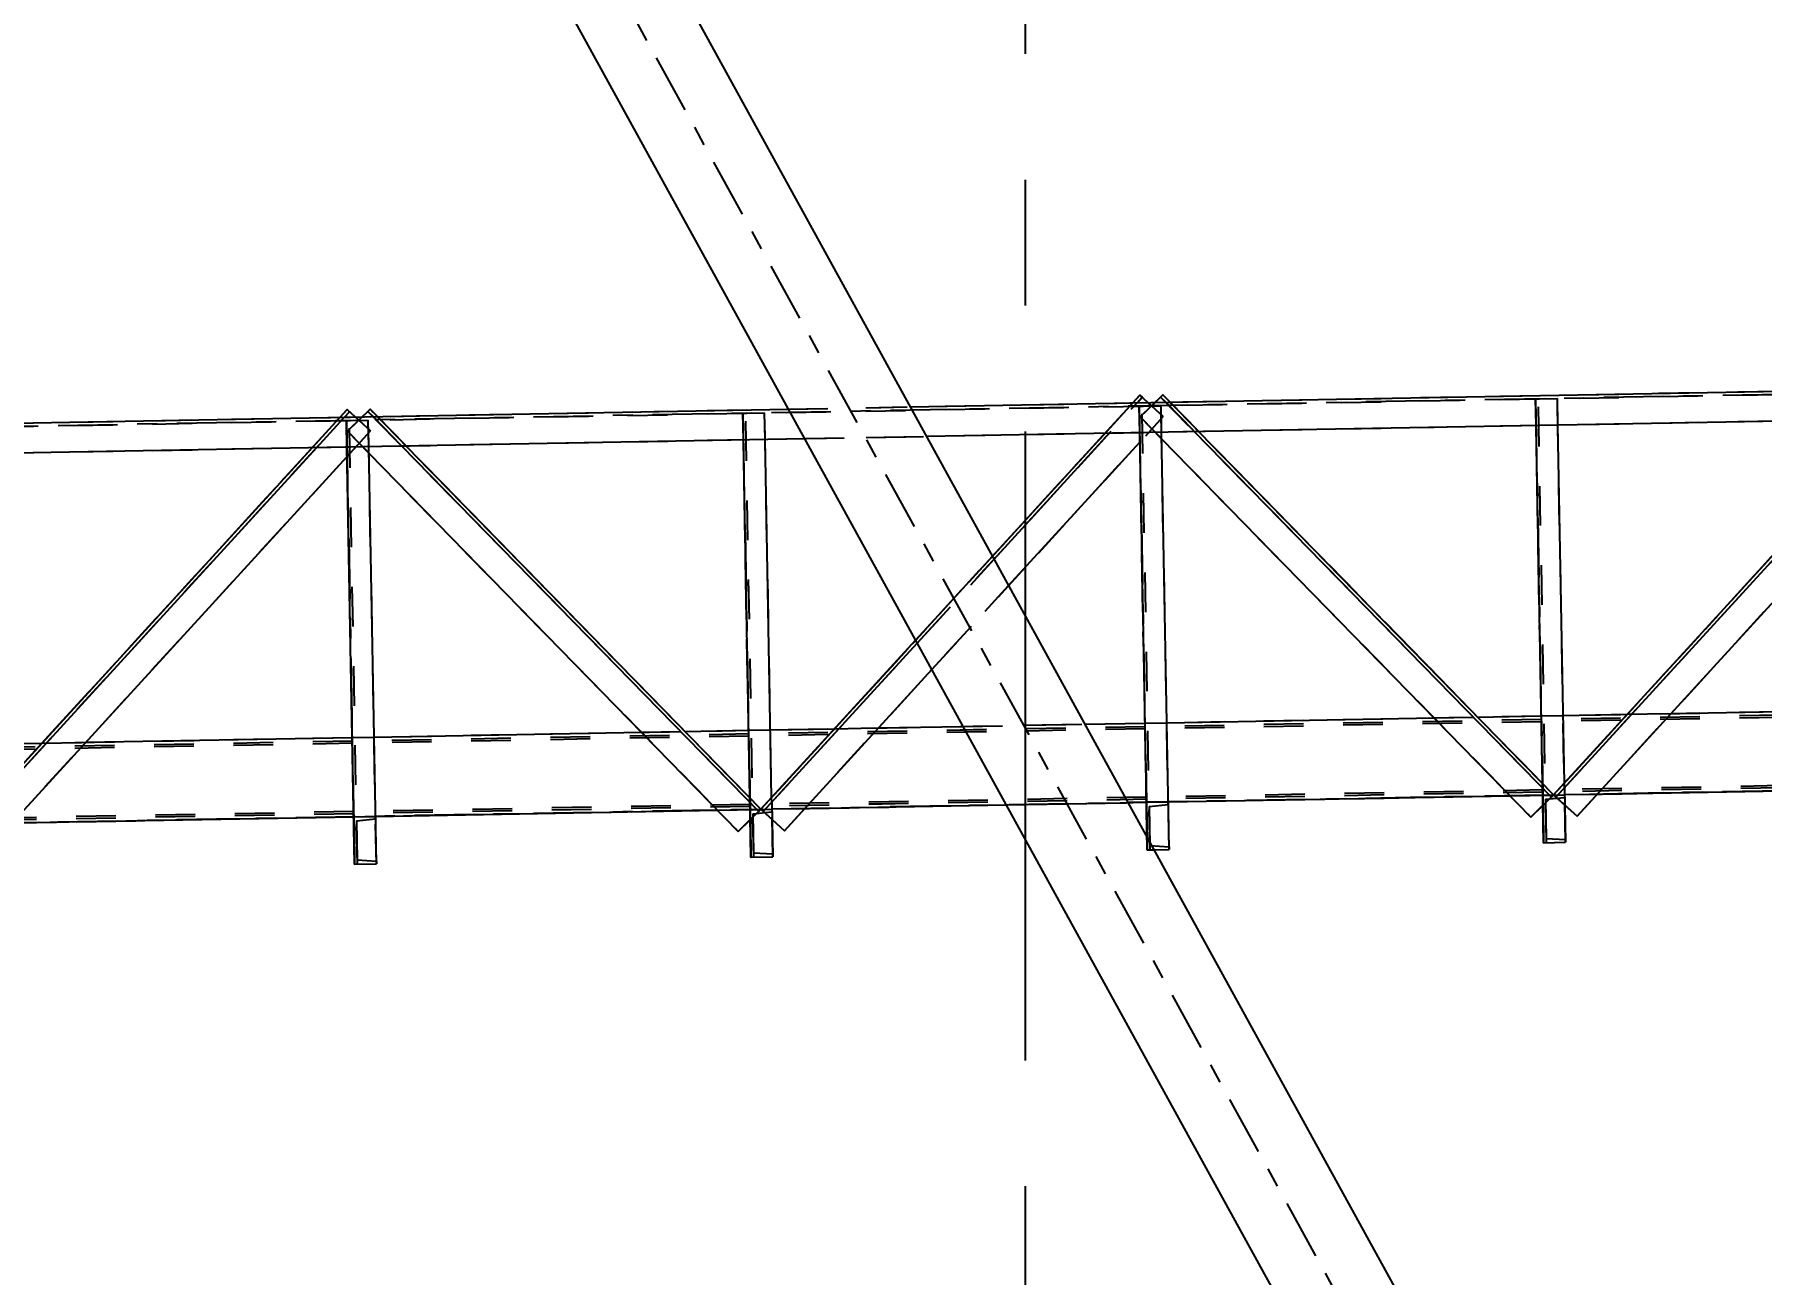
# Model space of a CAD drawing. Header units: millimetres. Extents: x 2368 to 8313, y 7493 to 11698.
# Drawn here: x 6364.6 to 6451.7, y 11252.3 to 11314.9 of the extents above; entities that cross this region are included whole.
import ezdxf

# ---------------------------------------------------------------- set-up
doc = ezdxf.new("R2010")
doc.units = ezdxf.units.MM
for name, pattern in [('CENTER', [50.8, 31.75, -6.35, 6.35, -6.35]), ('XKITLINE00', [0]), ('XKITLINE02', [4, 2, -2]), ('XKITLINE03', [6, 3, -1, 1, -1])]:
    doc.linetypes.add(name, pattern=pattern)
doc.styles.add('ROMANS', font='romans.shx')
doc.dimstyles.new('MD300', dxfattribs={"dimtxt": 2.5, "dimasz": 2.5, "dimexe": 1, "dimexo": 1, "dimgap": 0.5, "dimtad": 1, "dimdec": 1, "dimlfac": 50, "dimrnd": 0.5, "dimdsep": 46, "dimtxsty": 'ROMANS', "dimcen": 1, "dimclrd": 146, "dimclre": 146, "dimclrt": 30, "dimadec": 1, "dimazin": 2, "dimtfac": 1, "dimtdec": 1, "dimtmove": 0, "dimatfit": 1, "dimfxl": 1, "dimtolj": 1, "dimtzin": 0, "dimlwd": -1, "dimlwe": -1, "dimarcsym": 0})

# ---------------------------------------------------------------- blocks, each defined once
blk = doc.blocks.new('*D31')
at = {"color": 146, "transparency": 16777216}
for p, q in [((6524.588, 11276.547), (6524.588, 10991.038)), ((6189.043, 11249.201), (6189.043, 10991.038)), ((6191.543, 10992.038), (6522.088, 10992.038))]:
    blk.add_line(p, q, dxfattribs=at)
for points in [[(6191.543, 10992.455), (6191.543, 10991.621), (6189.043, 10992.038)], [(6522.088, 10992.455), (6522.088, 10991.621), (6524.588, 10992.038)]]:
    blk.add_solid(points, dxfattribs=at)
at = {"layer": 'Defpoints', "color": 0, "transparency": 16777216}
for p in [(6524.588, 11277.547), (6189.043, 11250.201), (6524.588, 10992.038)]:
    blk.add_point(p, dxfattribs=at)
at = {"color": 30, "transparency": 16777216, "insert": (6356.815, 10993.788), "char_height": 2.5, "attachment_point": 5, "style": 'ROMANS'}
blk.add_mtext('\\A1;16777', dxfattribs=at)
blk = doc.blocks.new('*D37')
at = {"color": 146, "transparency": 16777216}
for p, q in [((6544.584, 11276.27), (6544.584, 10979.265)), ((5216.588, 11053.98), (5216.588, 10979.265)), ((5219.088, 10980.265), (6542.084, 10980.265))]:
    blk.add_line(p, q, dxfattribs=at)
for points in [[(5219.088, 10980.681), (5219.088, 10979.848), (5216.588, 10980.265)], [(6542.084, 10980.681), (6542.084, 10979.848), (6544.584, 10980.265)]]:
    blk.add_solid(points, dxfattribs=at)
at = {"layer": 'Defpoints', "color": 0, "transparency": 16777216}
for p in [(6544.584, 11277.27), (5216.588, 11054.98), (6544.584, 10980.265)]:
    blk.add_point(p, dxfattribs=at)
at = {"color": 30, "transparency": 16777216, "insert": (5880.586, 10982.015), "char_height": 2.5, "attachment_point": 5, "style": 'ROMANS'}
blk.add_mtext('\\A1;66400', dxfattribs=at)
blk = doc.blocks.new('*D38')
at = {"color": 146, "transparency": 16777216}
for p, q in [((3888.584, 11276.27), (3888.584, 10968.162)), ((6544.588, 11276.271), (6544.588, 10968.162)), ((6542.088, 10969.162), (3891.084, 10969.162))]:
    blk.add_line(p, q, dxfattribs=at)
for points in [[(3891.084, 10969.579), (3891.084, 10968.745), (3888.584, 10969.162)], [(6542.088, 10969.579), (6542.088, 10968.745), (6544.588, 10969.162)]]:
    blk.add_solid(points, dxfattribs=at)
at = {"layer": 'Defpoints', "color": 0, "transparency": 16777216}
for p in [(3888.584, 11277.27), (6544.588, 11277.271), (3888.584, 10969.162)]:
    blk.add_point(p, dxfattribs=at)
at = {"color": 30, "transparency": 16777216, "insert": (5216.586, 10970.912), "char_height": 2.5, "attachment_point": 5, "style": 'ROMANS'}
blk.add_mtext('\\A1;132800', dxfattribs=at)

msp = doc.modelspace()

# ---------------------------------------------------------------- linework, layer by layer
at = {"color": 6, "linetype": 'CENTER'}
msp.add_line((6414.5882, 10907.5139), (6414.5882, 11495.735), dxfattribs=at)
at = {"color": 8, "linetype": 'XKITLINE03'}
for q in [(6364.5881, 11370.7429), (6364.5882, 11370.7429)]:
    msp.add_line((6446.5882, 11221.7207), q, dxfattribs=at)
at = {"color": 8, "linetype": 'XKITLINE00'}
for p, q in [((6380.7373, 11347.0387), (6442.1485, 11235.4334)), ((6375.9476, 11344.4548), (6437.3588, 11232.8495))]:
    msp.add_line(p, q, dxfattribs=at)
at = {"color": 1, "linetype": 'XKITLINE03'}
for p, q in [((6482.7541, 11297.2743), (6269.8776, 11293.4038)), ((6482.7541, 11297.2743), (6269.8776, 11293.4038)), ((6441.2318, 11276.5162), (6460.345, 11297.4176)), ((6460.345, 11297.4176), (6441.2318, 11276.5162)), ((6401.2384, 11275.789), (6420.3516, 11296.6904)), ((6420.3516, 11296.6904), (6401.2385, 11275.789)), ((6421.5141, 11296.7093), (6441.2318, 11276.5162)), ((6441.2319, 11276.5162), (6421.5142, 11296.7093)), ((6440.7255, 11274.1066), (6440.3184, 11296.5029)), ((6440.3184, 11296.5029), (6440.7255, 11274.1066)), ((6361.245, 11275.0641), (6380.3577, 11295.966)), ((6380.3577, 11295.966), (6361.245, 11275.0641)), ((6380.7355, 11273.0185), (6380.3277, 11295.4148)), ((6380.3277, 11295.4148), (6380.7355, 11273.0185)), ((6381.5202, 11295.9848), (6401.2384, 11275.789)), ((6401.2385, 11275.789), (6381.5202, 11295.9848)), ((6400.7322, 11273.3794), (6400.325, 11295.7757)), ((6400.325, 11295.7757), (6400.7322, 11273.3794)), ((6420.7289, 11273.743), (6420.3217, 11296.1393)), ((6420.3217, 11296.1393), (6420.7289, 11273.743)), ((6482.7459, 11277.2709), (6270.7109, 11273.4162)), ((6270.7109, 11273.4162), (6482.7459, 11277.2709)), ((6420.6852, 11276.1426), (6420.6852, 11276.1426)), ((6440.6819, 11276.5062), (6440.6819, 11276.5062)), ((6380.6918, 11275.4181), (6380.6918, 11275.4181)), ((6400.6885, 11275.779), (6400.6885, 11275.779))]:
    msp.add_line(p, q, dxfattribs=at)
at = {"color": 3, "linetype": 'XKITLINE02'}
for p, q in [((6270.5483, 11293.586), (6482.5725, 11297.441)), ((6270.5499, 11293.4161), (6482.574, 11297.271)), ((6270.5499, 11293.416), (6482.574, 11297.271)), ((6441.2318, 11276.5162), (6460.345, 11297.4176)), ((6441.3499, 11276.4082), (6460.4631, 11297.3096)), ((6401.2385, 11275.789), (6420.3516, 11296.6904)), ((6401.3565, 11275.6811), (6420.4697, 11296.5825)), ((6409.0379, 11284.3183), (6419.9976, 11296.3033)), ((6409.1194, 11284.1702), (6420.218, 11296.3073)), ((6420.3516, 11296.6904), (6420.4697, 11296.5825)), ((6420.3516, 11296.6904), (6421.5324, 11295.6107)), ((6420.3694, 11295.5915), (6421.5142, 11296.7093)), ((6420.3694, 11295.5915), (6421.1192, 11296.3237)), ((6420.7598, 11296.3171), (6421.5323, 11295.6107)), ((6421.3997, 11296.5975), (6421.5141, 11296.7093)), ((6421.3997, 11296.5975), (6441.1174, 11276.4044)), ((6421.5142, 11296.7093), (6441.2319, 11276.5162)), ((6421.6575, 11296.3335), (6423.0968, 11294.8594)), ((6421.8772, 11296.3375), (6423.3166, 11294.8634)), ((6440.3184, 11296.5029), (6441.4182, 11296.5229)), ((6440.3184, 11296.5029), (6441.4182, 11296.5229)), ((6440.3425, 11295.1729), (6440.3184, 11296.5029)), ((6440.7255, 11274.1066), (6440.3184, 11296.5029)), ((6440.8655, 11274.1091), (6440.4583, 11296.5054)), ((6440.8655, 11274.1091), (6440.4583, 11296.5054)), ((6441.4424, 11295.1929), (6441.4182, 11296.5229)), ((6441.8254, 11274.1266), (6441.4182, 11296.5229)), ((6442.4126, 11275.4364), (6461.5257, 11296.3379)), ((6270.5621, 11292.086), (6482.5861, 11295.941)), ((6361.245, 11275.0641), (6380.3577, 11295.966)), ((6361.3631, 11274.9561), (6380.4758, 11295.858)), ((6378.6061, 11294.0505), (6380.0011, 11295.5761)), ((6378.8266, 11294.0545), (6380.2216, 11295.5801)), ((6380.3277, 11295.4148), (6381.4276, 11295.4348)), ((6380.3277, 11295.4148), (6381.4276, 11295.4348)), ((6380.352, 11294.0822), (6380.3277, 11295.4148)), ((6380.7355, 11273.0185), (6380.3277, 11295.4148)), ((6380.3577, 11295.966), (6380.4757, 11295.858)), ((6380.3577, 11295.966), (6381.5385, 11294.8863)), ((6380.3754, 11294.8671), (6381.5202, 11295.9848)), ((6380.3754, 11294.8671), (6381.1224, 11295.5965)), ((6380.8755, 11273.0211), (6380.4677, 11295.4174)), ((6380.8755, 11273.0211), (6380.4677, 11295.4174)), ((6380.7688, 11295.59), (6381.5384, 11294.8863)), ((6381.4057, 11295.8731), (6381.5202, 11295.9848)), ((6381.4057, 11295.8731), (6401.124, 11275.6772)), ((6381.4518, 11294.1022), (6381.4276, 11295.4348)), ((6381.8353, 11273.0386), (6381.4276, 11295.4348)), ((6381.5202, 11295.9848), (6401.2385, 11275.789)), ((6381.6661, 11295.6064), (6383.1053, 11294.1323)), ((6381.8858, 11295.6103), (6383.3251, 11294.1363)), ((6400.325, 11295.7757), (6401.4248, 11295.7957)), ((6400.325, 11295.7757), (6401.4248, 11295.7957)), ((6400.3491, 11294.4458), (6400.325, 11295.7757)), ((6400.7322, 11273.3794), (6400.325, 11295.7757)), ((6400.8721, 11273.382), (6400.4649, 11295.7783)), ((6400.8721, 11273.382), (6400.4649, 11295.7783)), ((6401.449, 11294.4658), (6401.4248, 11295.7957)), ((6401.832, 11273.3994), (6401.4248, 11295.7957)), ((6402.4192, 11274.7093), (6421.5324, 11295.6107)), ((6402.617, 11295.9873), (6408.767, 11296.0991)), ((6409.8524, 11282.838), (6421.5323, 11295.6107)), ((6420.3217, 11296.1393), (6421.4215, 11296.1593)), ((6420.3217, 11296.1393), (6421.4215, 11296.1593)), ((6420.3458, 11294.8094), (6420.3217, 11296.1393)), ((6420.7289, 11273.743), (6420.3217, 11296.1393)), ((6420.3694, 11295.5915), (6421.452, 11294.4828)), ((6420.3694, 11295.5915), (6440.0871, 11275.3983)), ((6420.8688, 11273.7455), (6420.4616, 11296.1418)), ((6420.8688, 11273.7455), (6420.4616, 11296.1418)), ((6421.4457, 11294.8294), (6421.4215, 11296.1593)), ((6421.8287, 11273.763), (6421.4215, 11296.1593)), ((6362.4258, 11273.9844), (6381.5385, 11294.8863)), ((6380.3608, 11293.5984), (6381.5384, 11294.8863)), ((6380.3754, 11294.8671), (6381.4581, 11293.7581)), ((6380.3754, 11294.8671), (6400.0936, 11274.6713)), ((6403.4344, 11294.5019), (6409.5843, 11294.6137)), ((6409.0379, 11284.3183), (6412.9159, 11288.5591)), ((6409.1194, 11284.1702), (6412.9974, 11288.411)), ((6409.8524, 11282.838), (6413.7304, 11287.0788)), ((6270.6381, 11277.4152), (6482.6732, 11281.2699)), ((6270.6382, 11277.4155), (6482.6732, 11281.2702)), ((6270.6382, 11277.4155), (6482.6732, 11281.2702)), ((6270.6412, 11277.2452), (6482.6763, 11281.0999)), ((6270.6413, 11277.2456), (6482.6763, 11281.1003)), ((6270.6432, 11277.1392), (6482.6782, 11280.9939)), ((6270.6432, 11277.1391), (6482.6782, 11280.9938)), ((6440.6092, 11280.5055), (6441.709, 11280.5255)), ((6444.952, 11280.5845), (6447.1568, 11280.6246)), ((6395.2033, 11279.6801), (6397.4004, 11279.72)), ((6400.6158, 11279.7785), (6401.7156, 11279.7985)), ((6404.9587, 11279.8574), (6407.1635, 11279.8975)), ((6411.4278, 11279.975), (6417.5778, 11280.0868)), ((6420.6125, 11280.142), (6421.7123, 11280.162)), ((6435.1962, 11280.4071), (6437.3935, 11280.4471)), ((6364.9632, 11279.1303), (6367.1679, 11279.1704)), ((6380.619, 11279.4149), (6381.7188, 11279.4349)), ((6270.7058, 11273.6925), (6482.7409, 11277.5472)), ((6270.7058, 11273.6925), (6482.7409, 11277.5472)), ((6270.7078, 11273.5862), (6482.7428, 11277.4409)), ((6270.7078, 11273.5858), (6482.7428, 11277.4405)), ((6270.7109, 11273.4162), (6482.7459, 11277.2709)), ((6270.7109, 11273.4162), (6482.7459, 11277.2709)), ((6440.6755, 11276.8568), (6440.6713, 11277.0902)), ((6441.7754, 11276.8735), (6441.7712, 11277.106)), ((6400.6822, 11276.1297), (6400.6779, 11276.3631)), ((6401.782, 11276.1464), (6401.7778, 11276.3789)), ((6420.6852, 11276.1427), (6421.785, 11276.1626)), ((6420.6852, 11276.1426), (6421.785, 11276.1626)), ((6420.6852, 11276.1423), (6421.785, 11276.1623)), ((6420.6852, 11276.1426), (6420.7288, 11273.743)), ((6421.785, 11276.1626), (6421.7875, 11276.0266)), ((6439.0346, 11276.4762), (6443.4366, 11276.5563)), ((6439.0349, 11276.4759), (6443.4363, 11276.5559)), ((6440.0871, 11275.3983), (6441.2319, 11276.5162)), ((6440.6819, 11276.5062), (6441.7817, 11276.5262)), ((6440.6819, 11276.5062), (6440.7255, 11274.1066)), ((6440.6913, 11275.9884), (6441.2318, 11276.5162)), ((6440.8258, 11276.296), (6441.7842, 11276.3902)), ((6440.8258, 11276.296), (6440.8616, 11274.3219)), ((6441.2318, 11276.5162), (6442.4126, 11275.4364)), ((6441.3499, 11276.4082), (6441.7912, 11276.0046)), ((6441.7817, 11276.5262), (6441.7842, 11276.3902)), ((6380.6918, 11275.4181), (6381.7916, 11275.4381)), ((6380.6918, 11275.4156), (6381.7917, 11275.4356)), ((6380.6918, 11275.4153), (6381.7917, 11275.4352)), ((6380.6918, 11275.4181), (6380.7354, 11273.0185)), ((6380.8356, 11275.2079), (6381.7941, 11275.3022)), ((6381.7916, 11275.4381), (6381.7941, 11275.3022)), ((6399.0412, 11275.7492), (6403.4433, 11275.8292)), ((6399.0415, 11275.7488), (6403.443, 11275.8289)), ((6400.0936, 11274.6713), (6401.2385, 11275.789)), ((6400.6885, 11275.779), (6401.7884, 11275.799)), ((6400.6885, 11275.779), (6400.7322, 11273.3794)), ((6400.6979, 11275.2613), (6401.2384, 11275.789)), ((6400.8324, 11275.5688), (6401.7908, 11275.663)), ((6400.8324, 11275.5688), (6400.8683, 11273.5947)), ((6401.2385, 11275.789), (6402.4192, 11274.7093)), ((6401.3565, 11275.6811), (6401.7978, 11275.2775)), ((6401.7884, 11275.799), (6401.7908, 11275.663)), ((6413.6074, 11276.014), (6419.7574, 11276.1258)), ((6413.6076, 11276.0136), (6419.7576, 11276.1255)), ((6420.8291, 11275.9324), (6421.7875, 11276.0266)), ((6420.8291, 11275.9324), (6420.865, 11273.9583)), ((6380.8356, 11275.2079), (6380.8715, 11273.2338)), ((6400.8683, 11273.5947), (6401.8295, 11273.5354)), ((6401.8295, 11273.5354), (6401.832, 11273.3994)), ((6420.7289, 11273.743), (6420.7172, 11274.3814)), ((6420.7288, 11273.743), (6421.8287, 11273.763)), ((6420.7289, 11273.743), (6421.8287, 11273.763)), ((6420.7289, 11273.743), (6421.0652, 11273.7491)), ((6420.865, 11273.9583), (6421.8262, 11273.899)), ((6421.8262, 11273.899), (6421.8287, 11273.763)), ((6440.7255, 11274.1066), (6441.8254, 11274.1266)), ((6440.7255, 11274.1066), (6441.8254, 11274.1266)), ((6440.8616, 11274.3219), (6441.8229, 11274.2625)), ((6441.8229, 11274.2625), (6441.8254, 11274.1266)), ((6380.7354, 11273.0185), (6381.8352, 11273.0385)), ((6380.7355, 11273.0185), (6381.8353, 11273.0386)), ((6380.8715, 11273.2338), (6381.8328, 11273.1745)), ((6381.8328, 11273.1745), (6381.8352, 11273.0385)), ((6400.7322, 11273.3794), (6401.832, 11273.3994)), ((6400.7322, 11273.3794), (6401.832, 11273.3994))]:
    msp.add_line(p, q, dxfattribs=at)
at = {"color": 7, "linetype": 'XKITLINE00'}
for p, q in [((6408.767, 11296.0991), (6482.5725, 11297.441)), ((6419.9976, 11296.3033), (6420.3516, 11296.6904)), ((6420.218, 11296.3073), (6420.4697, 11296.5825)), ((6420.3516, 11296.6904), (6420.7598, 11296.3171)), ((6421.1192, 11296.3237), (6421.3997, 11296.5975)), ((6421.5141, 11296.7093), (6421.3997, 11296.5975)), ((6421.3997, 11296.5975), (6421.6575, 11296.3335)), ((6421.5141, 11296.7093), (6421.8772, 11296.3375)), ((6316.2211, 11294.4165), (6402.617, 11295.9873)), ((6380.0011, 11295.5761), (6380.3577, 11295.966)), ((6380.2216, 11295.5801), (6380.4757, 11295.858)), ((6380.3577, 11295.966), (6380.7688, 11295.59)), ((6381.1224, 11295.5965), (6381.4057, 11295.8731)), ((6381.5202, 11295.9848), (6381.4057, 11295.8731)), ((6381.4057, 11295.8731), (6381.6661, 11295.6064)), ((6381.5202, 11295.9848), (6381.8858, 11295.6103)), ((6409.5843, 11294.6137), (6482.5861, 11295.941)), ((6441.2318, 11276.5162), (6458.5958, 11295.5048)), ((6441.3499, 11276.4082), (6458.8163, 11295.5088)), ((6315.193, 11292.8975), (6403.4344, 11294.5019)), ((6400.6779, 11276.3631), (6400.3491, 11294.4458)), ((6401.7778, 11276.3789), (6401.449, 11294.4658)), ((6412.9159, 11288.5591), (6418.6025, 11294.7777)), ((6412.9974, 11288.411), (6418.8229, 11294.7817)), ((6420.7172, 11274.3814), (6420.3458, 11294.8094)), ((6421.8287, 11273.763), (6421.4457, 11294.8294)), ((6421.452, 11294.4828), (6440.0871, 11275.3983)), ((6423.0968, 11294.8594), (6441.1174, 11276.4044)), ((6423.3166, 11294.8634), (6441.2318, 11276.5162)), ((6440.6713, 11277.0902), (6440.3425, 11295.1729)), ((6441.7712, 11277.106), (6441.4424, 11295.1929)), ((6442.4126, 11275.4364), (6460.3481, 11295.05)), ((6361.245, 11275.0641), (6378.6061, 11294.0505)), ((6361.3631, 11274.9561), (6378.8266, 11294.0545)), ((6362.4258, 11273.9844), (6380.3608, 11293.5984)), ((6380.7355, 11273.0185), (6380.352, 11294.0822)), ((6381.8353, 11273.0386), (6381.4518, 11294.1022)), ((6381.4581, 11293.7581), (6400.0936, 11274.6713)), ((6383.1053, 11294.1323), (6401.124, 11275.6772)), ((6383.3251, 11294.1363), (6401.2384, 11275.789)), ((6413.7304, 11287.0788), (6420.3547, 11294.3229)), ((6401.2384, 11275.789), (6409.0379, 11284.3183)), ((6401.3565, 11275.6811), (6409.1194, 11284.1702)), ((6402.4192, 11274.7093), (6409.8524, 11282.838)), ((6437.3935, 11280.4471), (6440.6092, 11280.5055)), ((6441.709, 11280.5255), (6444.952, 11280.5845)), ((6447.1568, 11280.6246), (6460.6059, 11280.869)), ((6381.7188, 11279.4349), (6395.2033, 11279.6801)), ((6397.4004, 11279.72), (6400.6158, 11279.7785)), ((6401.7156, 11279.7985), (6404.9587, 11279.8574)), ((6407.1635, 11279.8975), (6411.4278, 11279.975)), ((6417.5778, 11280.0868), (6420.6125, 11280.142)), ((6421.7123, 11280.162), (6435.1962, 11280.4071)), ((6361.7222, 11279.0714), (6364.9632, 11279.1303)), ((6367.1679, 11279.1704), (6380.619, 11279.4149)), ((6401.782, 11276.1464), (6401.832, 11273.3994)), ((6419.7574, 11276.1258), (6420.6852, 11276.1427)), ((6419.7576, 11276.1255), (6420.6852, 11276.1423)), ((6421.785, 11276.1626), (6439.0346, 11276.4762)), ((6421.785, 11276.1623), (6439.0349, 11276.4759)), ((6440.6755, 11276.8568), (6440.7255, 11274.1066)), ((6441.2318, 11276.5162), (6441.1174, 11276.4044)), ((6441.2318, 11276.5162), (6441.3499, 11276.4082)), ((6441.7754, 11276.8735), (6441.8254, 11274.1266)), ((6443.4363, 11276.5559), (6460.6786, 11276.8694)), ((6443.4366, 11276.5563), (6460.6786, 11276.8697)), ((6363.4475, 11275.1018), (6380.6918, 11275.4153)), ((6363.4478, 11275.1021), (6380.6918, 11275.4156)), ((6381.7917, 11275.4356), (6399.0412, 11275.7492)), ((6381.7917, 11275.4352), (6399.0415, 11275.7488)), ((6400.6822, 11276.1297), (6400.7322, 11273.3794)), ((6401.2384, 11275.789), (6401.124, 11275.6772)), ((6401.2384, 11275.789), (6401.3565, 11275.6811)), ((6401.7978, 11275.2775), (6402.4192, 11274.7093)), ((6403.443, 11275.8289), (6413.6076, 11276.0136)), ((6403.4433, 11275.8292), (6413.6074, 11276.014)), ((6440.0871, 11275.3983), (6440.6913, 11275.9884)), ((6441.7912, 11276.0046), (6442.4126, 11275.4364)), ((6400.0936, 11274.6713), (6400.6979, 11275.2613)), ((6421.0652, 11273.7491), (6421.8287, 11273.763)), ((6440.7255, 11274.1066), (6441.8254, 11274.1266)), ((6380.7355, 11273.0185), (6381.8353, 11273.0386)), ((6400.7322, 11273.3794), (6401.832, 11273.3994))]:
    msp.add_line(p, q, dxfattribs=at)
at = {"color": 1, "linetype": 'XKITLINE00'}
for centre in [(6420.3516, 11296.6904), (6420.3516, 11296.6904), (6421.5141, 11296.7093), (6421.5142, 11296.7093), (6440.3184, 11296.5029), (6440.3184, 11296.5029), (6380.3277, 11295.4148), (6380.3277, 11295.4148), (6380.3577, 11295.966), (6380.3577, 11295.966), (6381.5202, 11295.9848), (6381.5202, 11295.9848), (6400.325, 11295.7757), (6400.325, 11295.7757), (6420.3217, 11296.1393), (6420.3217, 11296.1393), (6420.6852, 11276.1426), (6440.6819, 11276.5062), (6441.2318, 11276.5162), (6441.2318, 11276.5162), (6441.2318, 11276.5162), (6441.2319, 11276.5162), (6380.6918, 11275.4181), (6400.6885, 11275.779), (6401.2384, 11275.789), (6401.2384, 11275.789), (6401.2385, 11275.789), (6401.2385, 11275.789), (6420.7289, 11273.743), (6420.7289, 11273.743), (6440.7255, 11274.1066), (6440.7255, 11274.1066), (6380.7355, 11273.0185), (6380.7355, 11273.0185), (6400.7322, 11273.3794), (6400.7322, 11273.3794)]:
    msp.add_circle(centre, 0.004, dxfattribs=at)

# ---------------------------------------------------------------- dimensions: what is measured, and where the dimension line sits
for base, p1, p2, picture, middle in [((3888.5836, 10969.1621), (6544.5882, 11277.2708), (3888.5836, 11277.2703), '*D38', (5216.5859, 10970.9121)), ((6544.5838, 10980.2647), (5216.5882, 11054.9804), (6544.5838, 11277.2701), '*D37', (5880.586, 10982.0147)), ((6524.5876, 10992.0378), (6189.0433, 11250.201), (6524.5876, 11277.5473), '*D31', (6356.8155, 10993.7878))]:
    dim = msp.add_linear_dim(base=base, p1=p1, p2=p2, dimstyle='MD300')
    dim.commit()
    dim.dimension.update_dxf_attribs({"geometry": picture, "text_midpoint": middle})

doc.saveas('drawing.dxf')
